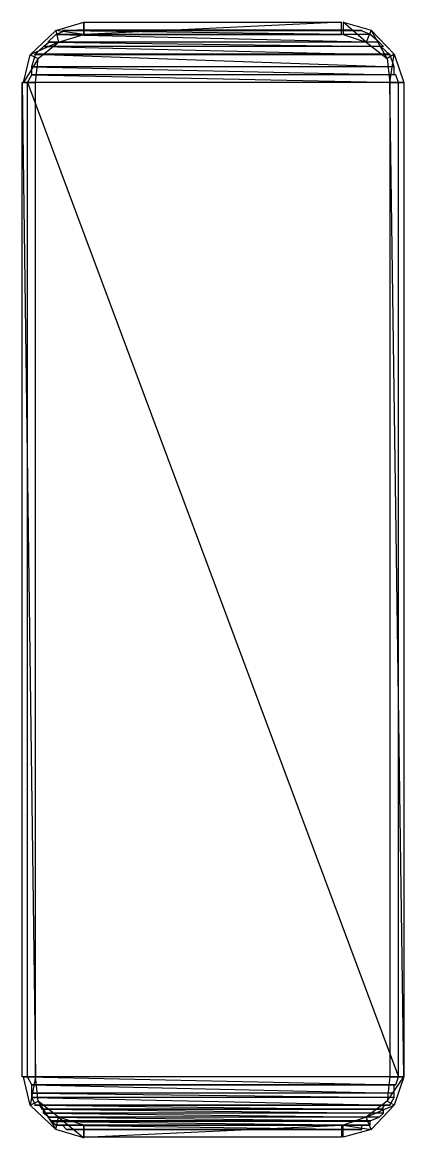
# Model space of a CAD drawing. Header units: millimetres. Extents: x 10 to 831, y 7 to 587.
# Drawn here: x 755.248 to 756.25, y 86.938 to 89.87 of the extents above; entities that cross this region are included whole.
import ezdxf

# ---------------------------------------------------------------- set-up
doc = ezdxf.new("R2010")
doc.units = ezdxf.units.MM
doc.layers.get('0').update_dxf_attribs({"linetype": 'CONTINUOUS'})

msp = doc.modelspace()

# ---------------------------------------------------------------- linework, layer by layer
at = {"color": 0}
for p, q in [((755.269, 89.7848), (755.336, 89.8483)), ((755.269, 89.7848), (755.336, 89.8483)), ((755.336, 89.8483), (755.41, 89.8701)), ((755.336, 89.8483), (755.41, 89.8701)), ((755.336, 89.8384), (755.361, 89.8483)), ((755.41, 89.8384), (755.336, 89.8483)), ((755.41, 89.8384), (755.336, 89.8483)), ((755.336, 89.8483), (755.343, 89.8179)), ((755.336, 89.8483), (755.343, 89.8179)), ((755.41, 89.8384), (755.336, 89.8483)), ((755.41, 89.8384), (755.336, 89.8483)), ((755.336, 89.8483), (755.343, 89.8179)), ((755.336, 89.8483), (755.343, 89.8179)), ((756.14, 89.8483), (755.354, 89.8483)), ((756.14, 89.8483), (755.354, 89.8483)), ((755.354, 89.8483), (755.385, 89.8483)), ((756.137, 89.8483), (755.361, 89.8483)), ((755.361, 89.8483), (756.162, 89.8384)), ((755.361, 89.8483), (756.162, 89.8384)), ((756.137, 89.8483), (755.361, 89.8483)), ((755.361, 89.8483), (756.162, 89.8384)), ((755.361, 89.8483), (756.162, 89.8384)), ((756.105, 89.8483), (755.385, 89.8483)), ((755.385, 89.8483), (756.14, 89.8483)), ((755.385, 89.8483), (756.14, 89.8483)), ((756.105, 89.8483), (755.385, 89.8483)), ((755.385, 89.8483), (756.14, 89.8483)), ((755.385, 89.8483), (756.14, 89.8483)), ((756.109, 89.8493), (755.392, 89.8493)), ((756.109, 89.8493), (755.392, 89.8493)), ((755.392, 89.8493), (755.41, 89.8493)), ((756.087, 89.8701), (755.41, 89.8384)), ((756.087, 89.8701), (755.41, 89.8384)), ((755.41, 89.8384), (755.41, 89.8701)), ((756.087, 89.8701), (755.41, 89.8384)), ((756.087, 89.8701), (755.41, 89.8384)), ((755.41, 89.8384), (755.41, 89.8701)), ((755.41, 89.8701), (756.087, 89.8701)), ((755.41, 89.8701), (755.41, 89.8384)), ((755.41, 89.8701), (755.41, 89.8384)), ((756.087, 89.8493), (755.41, 89.8493)), ((755.41, 89.8493), (756.109, 89.8493)), ((755.41, 89.8493), (756.109, 89.8493)), ((756.087, 89.8493), (755.41, 89.8493)), ((755.41, 89.8493), (756.109, 89.8493)), ((755.41, 89.8493), (756.109, 89.8493)), ((756.087, 89.8384), (756.087, 89.8701)), ((756.087, 89.8384), (756.087, 89.8701)), ((756.109, 89.8493), (756.087, 89.8493)), ((756.109, 89.8493), (756.087, 89.8493)), ((756.151, 89.8179), (756.091, 89.8701)), ((756.091, 89.8701), (756.165, 89.8493)), ((756.151, 89.8179), (756.091, 89.8701)), ((756.091, 89.8701), (756.091, 89.8384)), ((756.151, 89.8179), (756.091, 89.8701)), ((756.091, 89.8701), (756.165, 89.8493)), ((756.151, 89.8179), (756.091, 89.8701)), ((756.091, 89.8701), (756.091, 89.8384)), ((756.14, 89.8483), (756.105, 89.8483)), ((756.14, 89.8483), (756.105, 89.8483)), ((756.162, 89.8384), (756.137, 89.8483)), ((756.162, 89.8384), (756.137, 89.8483)), ((756.165, 89.8493), (756.151, 89.8179)), ((756.165, 89.8493), (756.151, 89.8179)), ((756.165, 89.8493), (756.151, 89.8179)), ((756.165, 89.8493), (756.151, 89.8179)), ((756.207, 89.7749), (756.165, 89.8493)), ((756.165, 89.8493), (756.225, 89.7862)), ((756.207, 89.7749), (756.165, 89.8493)), ((756.207, 89.7749), (756.165, 89.8493)), ((756.165, 89.8493), (756.225, 89.7862)), ((756.207, 89.7749), (756.165, 89.8493)), ((755.343, 89.8179), (755.269, 89.7848)), ((755.343, 89.8179), (755.269, 89.7848)), ((755.343, 89.8179), (755.269, 89.7848)), ((755.343, 89.8179), (755.269, 89.7848)), ((755.29, 89.7749), (755.343, 89.8179)), ((755.29, 89.7749), (755.343, 89.8179)), ((755.304, 89.8066), (755.318, 89.8179)), ((755.315, 89.8179), (755.336, 89.8384)), ((756.186, 89.8179), (755.315, 89.8179)), ((756.186, 89.8179), (755.315, 89.8179)), ((756.186, 89.8179), (755.318, 89.8179)), ((755.318, 89.8179), (756.197, 89.8066)), ((755.318, 89.8179), (756.197, 89.8066)), ((756.186, 89.8179), (755.318, 89.8179)), ((755.318, 89.8179), (756.197, 89.8066)), ((755.318, 89.8179), (756.197, 89.8066)), ((756.162, 89.8384), (755.336, 89.8384)), ((756.162, 89.8384), (755.336, 89.8384)), ((756.162, 89.8384), (755.336, 89.8384)), ((755.336, 89.8384), (756.186, 89.8179)), ((755.336, 89.8384), (756.186, 89.8179)), ((756.162, 89.8384), (755.336, 89.8384)), ((755.336, 89.8384), (756.186, 89.8179)), ((755.336, 89.8384), (756.186, 89.8179)), ((755.343, 89.8179), (755.41, 89.8384)), ((755.343, 89.8179), (755.41, 89.8384)), ((755.41, 89.8384), (756.087, 89.8384)), ((755.41, 89.8384), (756.087, 89.8384)), ((756.091, 89.8384), (756.151, 89.8179)), ((756.151, 89.8179), (756.207, 89.7749)), ((756.151, 89.8179), (756.207, 89.7749)), ((756.186, 89.8179), (756.162, 89.8384)), ((756.186, 89.8179), (756.162, 89.8384)), ((756.197, 89.8066), (756.186, 89.8179)), ((756.197, 89.8066), (756.186, 89.8179)), ((755.251, 89.7117), (755.269, 89.7848)), ((755.251, 89.7117), (755.269, 89.7848)), ((755.269, 89.7848), (755.29, 89.7749)), ((755.269, 89.7848), (755.29, 89.7749)), ((755.269, 89.7848), (755.29, 89.7749)), ((755.269, 89.7848), (755.29, 89.7749)), ((755.273, 89.753), (755.283, 89.7862)), ((755.28, 89.7848), (755.304, 89.8066)), ((756.214, 89.7848), (755.28, 89.7848)), ((756.214, 89.7848), (755.28, 89.7848)), ((756.214, 89.7862), (755.283, 89.7862)), ((755.283, 89.7862), (756.225, 89.753)), ((755.283, 89.7862), (756.225, 89.753)), ((756.214, 89.7862), (755.283, 89.7862)), ((755.283, 89.7862), (756.225, 89.753)), ((755.283, 89.7862), (756.225, 89.753)), ((756.197, 89.8066), (755.304, 89.8066)), ((756.197, 89.8066), (755.304, 89.8066)), ((756.19, 89.8066), (755.304, 89.8066)), ((755.304, 89.8066), (756.214, 89.7848)), ((755.304, 89.8066), (756.214, 89.7848)), ((756.19, 89.8066), (755.304, 89.8066)), ((755.304, 89.8066), (756.214, 89.7848)), ((755.304, 89.8066), (756.214, 89.7848)), ((756.214, 89.7848), (756.19, 89.8066)), ((756.214, 89.7848), (756.19, 89.8066)), ((756.225, 89.7862), (756.207, 89.7749)), ((756.225, 89.7862), (756.207, 89.7749)), ((756.225, 89.7862), (756.207, 89.7749)), ((756.225, 89.7862), (756.207, 89.7749)), ((756.225, 89.753), (756.214, 89.7862)), ((756.225, 89.753), (756.214, 89.7862)), ((756.214, 89.7117), (756.225, 89.7862)), ((756.214, 89.7117), (756.225, 89.7862)), ((756.214, 89.7117), (756.225, 89.7862)), ((756.214, 89.7117), (756.225, 89.7862)), ((756.225, 89.7862), (756.25, 89.7117)), ((756.225, 89.7862), (756.25, 89.7117)), ((755.29, 89.7749), (755.251, 89.7117)), ((755.29, 89.7749), (755.251, 89.7117)), ((755.29, 89.7749), (755.251, 89.7117)), ((755.29, 89.7749), (755.251, 89.7117)), ((755.283, 89.7117), (755.29, 89.7749)), ((756.207, 89.7749), (756.214, 89.7117)), ((756.207, 89.7749), (756.214, 89.7117)), ((755.262, 89.7117), (755.273, 89.7322)), ((756.225, 89.753), (755.273, 89.753)), ((756.225, 89.753), (755.273, 89.753)), ((756.225, 89.753), (755.273, 89.753)), ((755.273, 89.753), (756.225, 89.7322)), ((755.273, 89.753), (756.225, 89.7322)), ((756.225, 89.753), (755.273, 89.753)), ((755.273, 89.753), (756.225, 89.7322)), ((755.273, 89.753), (756.225, 89.7322)), ((755.273, 89.7322), (755.273, 89.753)), ((756.225, 89.7322), (755.273, 89.7322)), ((756.225, 89.7322), (755.273, 89.7322)), ((756.229, 89.7322), (755.273, 89.7322)), ((755.273, 89.7322), (756.236, 89.7117)), ((755.273, 89.7322), (756.236, 89.7117)), ((756.229, 89.7322), (755.273, 89.7322)), ((755.273, 89.7322), (756.236, 89.7117)), ((755.273, 89.7322), (756.236, 89.7117)), ((756.225, 89.7322), (756.225, 89.753)), ((756.225, 89.7322), (756.225, 89.753)), ((756.236, 89.7117), (756.229, 89.7322)), ((756.236, 89.7117), (756.229, 89.7322)), ((755.283, 89.7117), (755.248, 89.7117)), ((755.248, 89.7117), (755.283, 87.0977)), ((755.248, 89.7117), (755.283, 87.0977)), ((755.283, 89.7117), (755.248, 89.7117)), ((755.248, 89.7117), (755.283, 87.0977)), ((755.248, 89.7117), (755.283, 87.0977)), ((755.248, 87.0977), (755.248, 89.7117)), ((755.251, 89.7117), (755.283, 89.7117)), ((755.251, 89.7117), (755.283, 89.7117)), ((756.236, 89.7117), (755.262, 89.7117)), ((756.236, 89.7117), (755.262, 89.7117)), ((756.236, 89.7117), (755.262, 89.7117)), ((755.262, 89.7117), (756.236, 87.0977)), ((755.262, 89.7117), (756.236, 87.0977)), ((756.236, 89.7117), (755.262, 89.7117)), ((755.262, 89.7117), (756.236, 87.0977)), ((755.262, 89.7117), (756.236, 87.0977)), ((755.262, 87.0977), (755.262, 89.7117)), ((755.283, 87.0977), (755.283, 89.7117)), ((755.283, 87.0977), (755.283, 89.7117)), ((756.25, 87.0977), (756.214, 89.7117)), ((756.214, 89.7117), (756.214, 87.0977)), ((756.25, 87.0977), (756.214, 89.7117)), ((756.214, 89.7117), (756.25, 89.7117)), ((756.25, 87.0977), (756.214, 89.7117)), ((756.214, 89.7117), (756.214, 87.0977)), ((756.25, 87.0977), (756.214, 89.7117)), ((756.214, 89.7117), (756.25, 89.7117)), ((756.25, 89.7117), (756.214, 89.7117)), ((756.25, 89.7117), (756.214, 89.7117)), ((756.236, 87.0977), (756.236, 89.7117)), ((756.236, 87.0977), (756.236, 89.7117)), ((756.25, 89.7117), (756.25, 87.0977)), ((755.283, 87.0977), (755.248, 87.0977)), ((755.283, 87.0977), (755.248, 87.0977)), ((755.251, 87.0977), (755.283, 87.0977)), ((755.269, 87.0232), (755.251, 87.0977)), ((755.251, 87.0977), (755.283, 87.0977)), ((755.269, 87.0232), (755.251, 87.0977)), ((756.236, 87.0977), (755.262, 87.0977)), ((756.236, 87.0977), (755.262, 87.0977)), ((756.236, 87.0977), (755.262, 87.0977)), ((755.262, 87.0977), (756.229, 87.0768)), ((755.262, 87.0977), (756.229, 87.0768)), ((755.273, 87.0768), (755.262, 87.0977)), ((756.236, 87.0977), (755.262, 87.0977)), ((755.262, 87.0977), (756.229, 87.0768)), ((755.262, 87.0977), (756.229, 87.0768)), ((755.273, 87.0768), (755.262, 87.0977)), ((755.283, 87.0977), (755.269, 87.0232)), ((755.283, 87.0977), (755.269, 87.0232)), ((755.283, 87.0977), (755.269, 87.0232)), ((755.283, 87.0977), (755.269, 87.0232)), ((755.29, 87.0342), (755.283, 87.0977)), ((755.29, 87.0342), (755.283, 87.0977)), ((756.207, 87.0342), (756.25, 87.0977)), ((756.207, 87.0342), (756.25, 87.0977)), ((756.207, 87.0342), (756.25, 87.0977)), ((756.207, 87.0342), (756.25, 87.0977)), ((756.214, 87.0977), (756.207, 87.0342)), ((756.25, 87.0977), (756.214, 87.0977)), ((756.25, 87.0977), (756.214, 87.0977)), ((756.214, 87.0977), (756.25, 87.0977)), ((756.214, 87.0977), (756.25, 87.0977)), ((756.25, 87.0977), (756.225, 87.0232)), ((756.25, 87.0977), (756.225, 87.0232)), ((756.229, 87.0768), (756.236, 87.0977)), ((756.229, 87.0768), (756.236, 87.0977)), ((756.229, 87.0768), (755.273, 87.0768)), ((756.229, 87.0768), (755.273, 87.0768)), ((755.273, 87.0768), (756.229, 87.0768)), ((755.273, 87.0768), (756.229, 87.0768)), ((756.229, 87.0768), (755.273, 87.0768)), ((756.229, 87.0768), (755.273, 87.0768)), ((755.273, 87.0768), (756.229, 87.0768)), ((755.273, 87.0768), (756.229, 87.0768)), ((756.229, 87.0768), (755.273, 87.0768)), ((756.225, 87.0768), (755.273, 87.0768)), ((755.273, 87.0768), (756.225, 87.055)), ((755.273, 87.0768), (756.225, 87.055)), ((756.225, 87.0768), (755.273, 87.0768)), ((755.273, 87.0768), (756.225, 87.055)), ((755.273, 87.0768), (756.225, 87.055)), ((755.273, 87.055), (755.273, 87.0768)), ((756.225, 87.055), (756.225, 87.0768)), ((756.225, 87.055), (756.225, 87.0768)), ((756.229, 87.0768), (756.229, 87.0768)), ((756.229, 87.0768), (756.229, 87.0768)), ((755.269, 87.0232), (755.29, 87.0342)), ((755.269, 87.0232), (755.29, 87.0342)), ((755.269, 87.0232), (755.29, 87.0342)), ((755.269, 87.0232), (755.29, 87.0342)), ((756.225, 87.055), (755.273, 87.055)), ((756.225, 87.055), (755.273, 87.055)), ((756.225, 87.055), (755.273, 87.055)), ((755.273, 87.055), (756.225, 87.0437)), ((755.273, 87.055), (756.225, 87.0437)), ((756.225, 87.055), (755.273, 87.055)), ((755.273, 87.055), (756.225, 87.0437)), ((755.273, 87.055), (756.225, 87.0437)), ((755.273, 87.0437), (755.273, 87.055)), ((756.225, 87.0437), (755.273, 87.0437)), ((756.225, 87.0437), (755.273, 87.0437)), ((756.225, 87.0437), (755.273, 87.0437)), ((755.273, 87.0437), (756.214, 87.0232)), ((755.273, 87.0437), (756.214, 87.0232)), ((756.225, 87.0437), (755.273, 87.0437)), ((755.273, 87.0437), (756.214, 87.0232)), ((755.273, 87.0437), (756.214, 87.0232)), ((755.283, 87.0232), (755.273, 87.0437)), ((755.29, 87.0342), (755.336, 86.9597)), ((755.29, 87.0342), (755.336, 86.9597)), ((755.343, 86.9915), (755.29, 87.0342)), ((755.29, 87.0342), (755.336, 86.9597)), ((755.29, 87.0342), (755.336, 86.9597)), ((755.343, 86.9915), (755.29, 87.0342)), ((756.207, 87.0342), (756.151, 86.9915)), ((756.207, 87.0342), (756.151, 86.9915)), ((756.225, 87.0232), (756.207, 87.0342)), ((756.225, 87.0232), (756.207, 87.0342)), ((756.225, 87.0232), (756.207, 87.0342)), ((756.225, 87.0232), (756.207, 87.0342)), ((756.214, 87.0232), (756.225, 87.0437)), ((756.214, 87.0232), (756.225, 87.0437)), ((756.225, 87.0437), (756.225, 87.055)), ((756.225, 87.0437), (756.225, 87.055)), ((755.336, 86.9597), (755.269, 87.0232)), ((755.336, 86.9597), (755.269, 87.0232)), ((756.214, 87.0232), (755.28, 87.0232)), ((755.28, 87.0232), (756.204, 87.0232)), ((755.28, 87.0232), (756.204, 87.0232)), ((756.214, 87.0232), (755.28, 87.0232)), ((755.28, 87.0232), (756.204, 87.0232)), ((755.28, 87.0232), (756.204, 87.0232)), ((755.294, 87.0232), (755.28, 87.0232)), ((756.214, 87.0232), (755.283, 87.0232)), ((756.214, 87.0232), (755.283, 87.0232)), ((756.204, 87.0232), (755.294, 87.0232)), ((756.204, 87.0232), (755.294, 87.0232)), ((756.2, 87.0232), (755.294, 87.0232)), ((755.294, 87.0232), (756.193, 87.0119)), ((755.294, 87.0232), (756.193, 87.0119)), ((756.2, 87.0232), (755.294, 87.0232)), ((755.294, 87.0232), (756.193, 87.0119)), ((755.294, 87.0232), (756.193, 87.0119)), ((755.301, 87.0119), (755.294, 87.0232)), ((756.193, 87.0119), (755.301, 87.0119)), ((756.193, 87.0119), (755.301, 87.0119)), ((756.197, 87.0133), (755.304, 87.0133)), ((755.304, 87.0133), (756.197, 87.0024)), ((755.304, 87.0133), (756.197, 87.0024)), ((756.197, 87.0133), (755.304, 87.0133)), ((755.304, 87.0133), (756.197, 87.0024)), ((755.304, 87.0133), (756.197, 87.0024)), ((755.304, 87.0024), (755.304, 87.0133)), ((756.197, 87.0024), (755.304, 87.0024)), ((756.197, 87.0024), (755.304, 87.0024)), ((756.197, 87.0024), (755.304, 87.0024)), ((755.304, 87.0024), (756.186, 86.9915)), ((755.304, 87.0024), (756.186, 86.9915)), ((756.197, 87.0024), (755.304, 87.0024)), ((755.304, 87.0024), (756.186, 86.9915)), ((755.304, 87.0024), (756.186, 86.9915)), ((755.318, 86.9915), (755.304, 87.0024)), ((756.151, 86.9915), (756.225, 87.0232)), ((756.151, 86.9915), (756.225, 87.0232)), ((756.151, 86.9915), (756.225, 87.0232)), ((756.151, 86.9915), (756.225, 87.0232)), ((756.225, 87.0232), (756.165, 86.9597)), ((756.225, 87.0232), (756.165, 86.9597)), ((756.186, 86.9915), (756.197, 87.0024)), ((756.186, 86.9915), (756.197, 87.0024)), ((756.193, 87.0119), (756.2, 87.0232)), ((756.193, 87.0119), (756.2, 87.0232)), ((756.197, 87.0024), (756.197, 87.0133)), ((756.197, 87.0024), (756.197, 87.0133)), ((756.204, 87.0232), (756.214, 87.0232)), ((756.204, 87.0232), (756.214, 87.0232)), ((756.186, 86.9915), (755.315, 86.9915)), ((755.315, 86.9915), (756.162, 86.9819)), ((755.315, 86.9915), (756.162, 86.9819)), ((756.186, 86.9915), (755.315, 86.9915)), ((755.315, 86.9915), (756.162, 86.9819)), ((755.315, 86.9915), (756.162, 86.9819)), ((755.325, 86.9819), (755.315, 86.9915)), ((756.186, 86.9915), (755.318, 86.9915)), ((756.186, 86.9915), (755.318, 86.9915)), ((756.162, 86.9819), (755.325, 86.9819)), ((756.162, 86.9819), (755.325, 86.9819)), ((756.162, 86.9805), (755.325, 86.9805)), ((755.325, 86.9805), (756.162, 86.9707)), ((755.325, 86.9805), (756.162, 86.9707)), ((756.162, 86.9805), (755.325, 86.9805)), ((755.325, 86.9805), (756.162, 86.9707)), ((755.325, 86.9805), (756.162, 86.9707)), ((755.336, 86.9707), (755.325, 86.9805)), ((755.336, 86.9597), (755.343, 86.9915)), ((755.336, 86.9597), (755.343, 86.9915)), ((755.336, 86.9597), (755.343, 86.9915)), ((755.336, 86.9597), (755.343, 86.9915)), ((756.162, 86.9707), (755.336, 86.9707)), ((756.162, 86.9707), (755.336, 86.9707)), ((756.162, 86.9707), (755.336, 86.9707)), ((755.336, 86.9707), (756.137, 86.9707)), ((755.336, 86.9707), (756.137, 86.9707)), ((756.162, 86.9707), (755.336, 86.9707)), ((755.336, 86.9707), (756.137, 86.9707)), ((755.336, 86.9707), (756.137, 86.9707)), ((755.361, 86.9707), (755.336, 86.9707)), ((755.343, 86.9915), (755.41, 86.9379)), ((755.343, 86.9915), (755.41, 86.9379)), ((755.343, 86.9915), (755.41, 86.9379)), ((755.343, 86.9915), (755.41, 86.9379)), ((755.41, 86.9707), (755.343, 86.9915)), ((756.14, 86.9707), (755.354, 86.9707)), ((755.354, 86.9707), (756.14, 86.9597)), ((755.354, 86.9707), (756.14, 86.9597)), ((756.14, 86.9707), (755.354, 86.9707)), ((755.354, 86.9707), (756.14, 86.9597)), ((755.354, 86.9707), (756.14, 86.9597)), ((755.364, 86.9597), (755.354, 86.9707)), ((756.137, 86.9707), (755.361, 86.9707)), ((756.137, 86.9707), (755.361, 86.9707)), ((755.41, 86.9379), (755.41, 86.9707)), ((755.41, 86.9379), (755.41, 86.9707)), ((755.41, 86.9707), (755.41, 86.9389)), ((755.41, 86.9389), (756.087, 86.9707)), ((756.087, 86.9707), (755.41, 86.9707)), ((755.41, 86.9389), (756.087, 86.9707)), ((755.41, 86.9707), (755.41, 86.9389)), ((755.41, 86.9389), (756.087, 86.9707)), ((756.087, 86.9707), (755.41, 86.9707)), ((755.41, 86.9389), (756.087, 86.9707)), ((756.087, 86.9707), (756.087, 86.9389)), ((756.087, 86.9707), (756.087, 86.9389)), ((756.151, 86.9915), (756.091, 86.9707)), ((756.151, 86.9915), (756.091, 86.9707)), ((756.091, 86.9389), (756.091, 86.9707)), ((756.091, 86.9707), (756.165, 86.9597)), ((756.091, 86.9707), (756.165, 86.9597)), ((756.091, 86.9389), (756.091, 86.9707)), ((756.091, 86.9707), (756.165, 86.9597)), ((756.091, 86.9707), (756.165, 86.9597)), ((756.137, 86.9707), (756.162, 86.9707)), ((756.137, 86.9707), (756.162, 86.9707)), ((756.14, 86.9597), (756.14, 86.9707)), ((756.14, 86.9597), (756.14, 86.9707)), ((756.165, 86.9597), (756.151, 86.9915)), ((756.165, 86.9597), (756.151, 86.9915)), ((756.165, 86.9597), (756.151, 86.9915)), ((756.165, 86.9597), (756.151, 86.9915)), ((756.162, 86.9819), (756.186, 86.9915)), ((756.162, 86.9819), (756.186, 86.9915)), ((756.162, 86.9707), (756.162, 86.9805)), ((756.162, 86.9707), (756.162, 86.9805)), ((755.41, 86.9379), (755.336, 86.9597)), ((755.41, 86.9379), (755.336, 86.9597)), ((756.14, 86.9597), (755.364, 86.9597)), ((756.14, 86.9597), (755.364, 86.9597)), ((756.14, 86.9597), (755.364, 86.9597)), ((755.364, 86.9597), (756.116, 86.9597)), ((755.364, 86.9597), (756.116, 86.9597)), ((756.14, 86.9597), (755.364, 86.9597)), ((755.364, 86.9597), (756.116, 86.9597)), ((755.364, 86.9597), (756.116, 86.9597)), ((755.378, 86.9597), (755.364, 86.9597)), ((756.116, 86.9597), (755.378, 86.9597)), ((756.116, 86.9597), (755.378, 86.9597)), ((756.123, 86.9597), (755.378, 86.9597)), ((755.378, 86.9597), (756.112, 86.9597)), ((755.378, 86.9597), (756.112, 86.9597)), ((756.123, 86.9597), (755.378, 86.9597)), ((755.378, 86.9597), (756.112, 86.9597)), ((755.378, 86.9597), (756.112, 86.9597)), ((755.392, 86.9597), (755.378, 86.9597)), ((756.112, 86.9597), (755.392, 86.9597)), ((756.112, 86.9597), (755.392, 86.9597)), ((756.109, 86.9597), (755.392, 86.9597)), ((755.392, 86.9597), (756.087, 86.9597)), ((755.392, 86.9597), (756.087, 86.9597)), ((756.109, 86.9597), (755.392, 86.9597)), ((755.392, 86.9597), (756.087, 86.9597)), ((755.392, 86.9597), (756.087, 86.9597)), ((755.41, 86.9597), (755.392, 86.9597)), ((756.087, 86.9597), (755.41, 86.9597)), ((756.087, 86.9597), (755.41, 86.9597)), ((756.087, 86.9597), (756.109, 86.9597)), ((756.087, 86.9597), (756.109, 86.9597)), ((756.165, 86.9597), (756.091, 86.9389)), ((756.165, 86.9597), (756.091, 86.9389)), ((756.112, 86.9597), (756.123, 86.9597)), ((756.112, 86.9597), (756.123, 86.9597)), ((756.116, 86.9597), (756.14, 86.9597)), ((756.116, 86.9597), (756.14, 86.9597)), ((756.087, 86.9389), (755.41, 86.9389))]:
    msp.add_line(p, q, dxfattribs=at)

doc.saveas('drawing.dxf')
